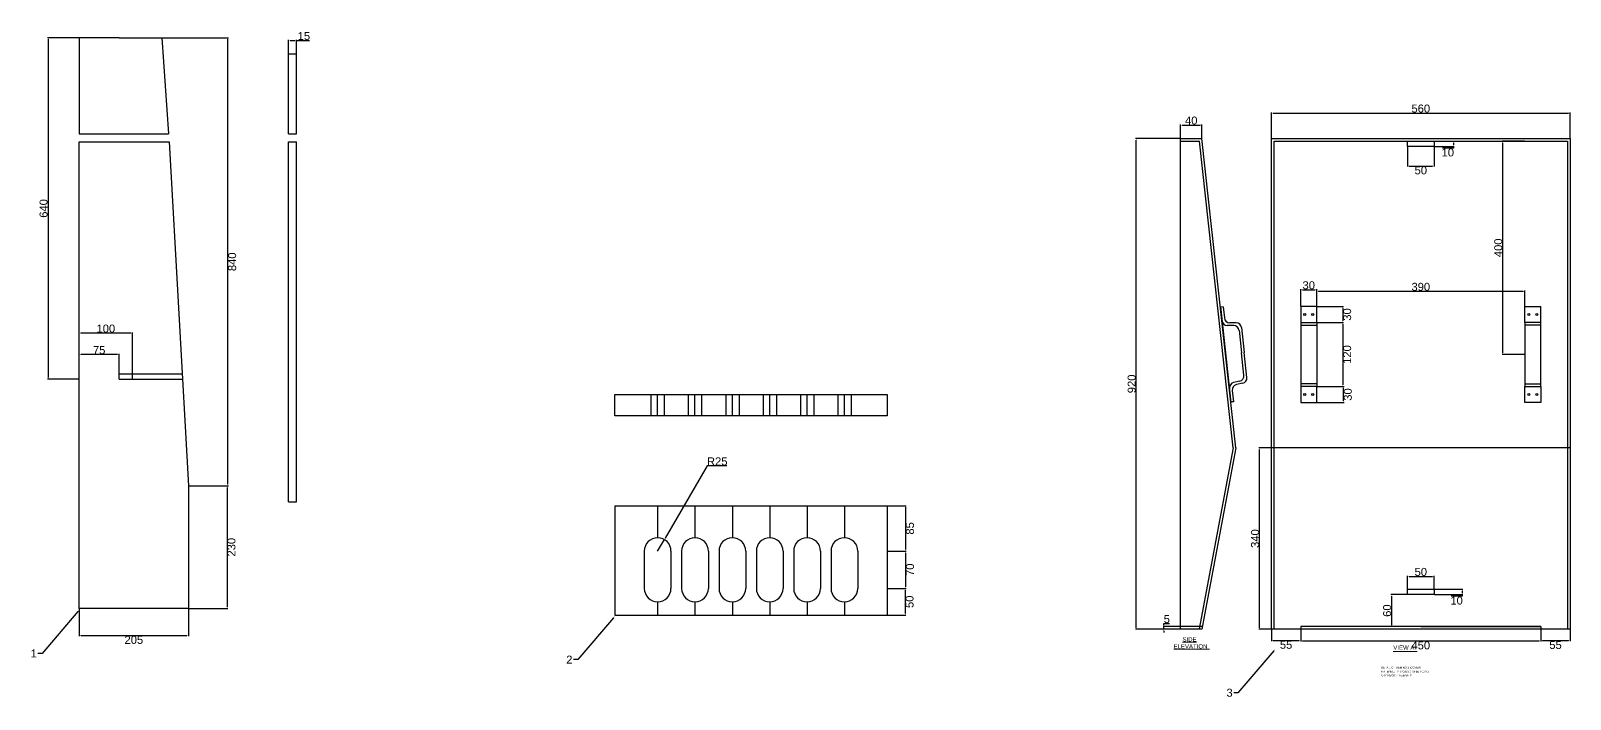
# Model space of a CAD drawing. Header units: millimetres. Extents: x -3009 to 55097, y -2803 to 5841.
# Drawn here: x 20712 to 23597, y 157 to 1409 of the extents above; entities that cross this region are included whole.
import ezdxf
from ezdxf import colors
from ezdxf.entities.mleader import LeaderData, LeaderLine
from ezdxf.math import Vec2, Vec3

# ---------------------------------------------------------------- set-up
doc = ezdxf.new("R2010")
doc.units = ezdxf.units.MM
for name, color, linetype in [('DIM', 10, 'Continuous'), ('PDF2_Geometry', 7, 'Continuous'), ('PDF2_Text', 7, 'Continuous')]:
    doc.layers.add(name, color=color, linetype=linetype)
doc.styles.add('PDF F1', font='arial.ttf')
doc.styles.get("Standard").update_dxf_attribs({"font": 'arial.ttf', "height": 15})
doc.dimstyles.new('DIM', dxfattribs={"dimtxt": 15, "dimasz": 3, "dimexe": 1.25, "dimexo": 0.625, "dimtad": 2, "dimtoh": 1, "dimdec": 0, "dimtxsty": 'Standard', "dimcen": 2.5, "dimclrd": 1, "dimclre": 4, "dimclrt": 1, "dimadec": 0, "dimazin": 0, "dimtfac": 1, "dimtdec": 0, "dimtmove": 0, "dimatfit": 3, "dimfxl": 1, "dimtfillclr": 4, "dimarcsym": 0})

# ---------------------------------------------------------------- blocks, each defined once
blk = doc.blocks.new('*D124')
at = {"layer": 'Defpoints', "color": 0, "transparency": 16777216}
for p in [(20802.2, 1396.4), (20743.9, 756.4), (20802.2, 756.4)]:
    blk.add_point(p, dxfattribs=at)
at = {"layer": 'DIM', "color": 4, "lineweight": -2, "transparency": 16777216}
for p, q in [((20801.6, 1396.4), (20742.6, 1396.4)), ((20801.6, 756.4), (20742.6, 756.4))]:
    blk.add_line(p, q, dxfattribs=at)
at = {"layer": 'DIM', "color": 1, "lineweight": -2, "transparency": 16777216}
blk.add_line((20743.9, 1393.4), (20743.9, 759.4), dxfattribs=at)
at = {"layer": 'DIM', "color": 1, "transparency": 16777216}
for points in [[(20743.4, 1393.4), (20744.4, 1393.4), (20743.9, 1396.4)], [(20743.4, 759.4), (20744.4, 759.4), (20743.9, 756.4)]]:
    blk.add_solid(points, dxfattribs=at)
at = {"layer": 'DIM', "color": 1, "transparency": 16777216, "insert": (20735.6, 1076.4), "char_height": 15, "attachment_point": 5, "rotation": 90}
blk.add_mtext('640', dxfattribs=at)
blk = doc.blocks.new('*D119')
at = {"layer": 'Defpoints', "color": 0, "transparency": 16777216}
for p in [(20957.2, 1396.4), (21080.7, 1396.4), (21007.2, 556.4)]:
    blk.add_point(p, dxfattribs=at)
at = {"layer": 'DIM', "color": 4, "lineweight": -2, "transparency": 16777216}
for p, q in [((20957.8, 1396.4), (21082, 1396.4)), ((21007.8, 556.4), (21082, 556.4))]:
    blk.add_line(p, q, dxfattribs=at)
at = {"layer": 'DIM', "color": 1, "lineweight": -2, "transparency": 16777216}
blk.add_line((21080.7, 559.4), (21080.7, 1393.4), dxfattribs=at)
at = {"layer": 'DIM', "color": 1, "transparency": 16777216}
for points in [[(21080.2, 1393.4), (21081.2, 1393.4), (21080.7, 1396.4)], [(21080.2, 559.4), (21081.2, 559.4), (21080.7, 556.4)]]:
    blk.add_solid(points, dxfattribs=at)
at = {"layer": 'DIM', "color": 1, "transparency": 16777216, "insert": (21089, 976.4), "char_height": 15, "attachment_point": 5, "rotation": 90}
blk.add_mtext('840', dxfattribs=at)
blk = doc.blocks.new('*D120')
at = {"layer": 'Defpoints', "color": 0, "transparency": 16777216}
for p in [(21007.2, 556.4), (21007.2, 326.4), (21079.4, 326.4)]:
    blk.add_point(p, dxfattribs=at)
at = {"layer": 'DIM', "color": 4, "lineweight": -2, "transparency": 16777216}
for p, q in [((21007.8, 556.4), (21080.6, 556.4)), ((21007.8, 326.4), (21080.6, 326.4))]:
    blk.add_line(p, q, dxfattribs=at)
at = {"layer": 'DIM', "color": 1, "lineweight": -2, "transparency": 16777216}
blk.add_line((21079.4, 553.4), (21079.4, 329.4), dxfattribs=at)
at = {"layer": 'DIM', "color": 1, "transparency": 16777216}
for points in [[(21078.9, 553.4), (21079.9, 553.4), (21079.4, 556.4)], [(21078.9, 329.4), (21079.9, 329.4), (21079.4, 326.4)]]:
    blk.add_solid(points, dxfattribs=at)
at = {"layer": 'DIM', "color": 1, "transparency": 16777216, "insert": (21087.6, 441.4), "char_height": 15, "attachment_point": 5, "rotation": 90}
blk.add_mtext('230', dxfattribs=at)
blk = doc.blocks.new('*D121')
at = {"layer": 'Defpoints', "color": 0, "transparency": 16777216}
for p in [(20802.2, 326.4), (21007.2, 326.4), (21007.2, 276)]:
    blk.add_point(p, dxfattribs=at)
at = {"layer": 'DIM', "color": 4, "lineweight": -2, "transparency": 16777216}
for p, q in [((20802.2, 325.8), (20802.2, 274.8)), ((21007.2, 325.8), (21007.2, 274.8))]:
    blk.add_line(p, q, dxfattribs=at)
at = {"layer": 'DIM', "color": 1, "lineweight": -2, "transparency": 16777216}
blk.add_line((20805.2, 276), (21004.2, 276), dxfattribs=at)
at = {"layer": 'DIM', "color": 1, "transparency": 16777216}
for points in [[(20805.2, 276.5), (20805.2, 275.5), (20802.2, 276)], [(21004.2, 276.5), (21004.2, 275.5), (21007.2, 276)]]:
    blk.add_solid(points, dxfattribs=at)
at = {"layer": 'DIM', "color": 1, "transparency": 16777216, "insert": (20904.7, 267.7), "char_height": 15, "attachment_point": 5}
blk.add_mtext('205', dxfattribs=at)
blk = doc.blocks.new('*D122')
at = {"layer": 'Defpoints', "color": 0, "transparency": 16777216}
for p in [(20802.2, 802.5), (20802.2, 766.4), (20877.2, 766.4)]:
    blk.add_point(p, dxfattribs=at)
at = {"layer": 'DIM', "color": 4, "lineweight": -2, "transparency": 16777216}
for p, q in [((20802.2, 767), (20802.2, 803.7)), ((20877.2, 767), (20877.2, 803.7))]:
    blk.add_line(p, q, dxfattribs=at)
at = {"layer": 'DIM', "color": 1, "lineweight": -2, "transparency": 16777216}
blk.add_line((20874.2, 802.5), (20805.2, 802.5), dxfattribs=at)
at = {"layer": 'DIM', "color": 1, "transparency": 16777216}
for points in [[(20805.2, 803), (20805.2, 802), (20802.2, 802.5)], [(20874.2, 803), (20874.2, 802), (20877.2, 802.5)]]:
    blk.add_solid(points, dxfattribs=at)
at = {"layer": 'DIM', "color": 1, "transparency": 16777216, "insert": (20839.7, 810.7), "char_height": 15, "attachment_point": 5}
blk.add_mtext('75', dxfattribs=at)
blk = doc.blocks.new('*D123')
at = {"layer": 'Defpoints', "color": 0, "transparency": 16777216}
for p in [(20802.2, 842.9), (20802.2, 766.4), (20902.2, 766.4)]:
    blk.add_point(p, dxfattribs=at)
at = {"layer": 'DIM', "color": 4, "lineweight": -2, "transparency": 16777216}
for p, q in [((20802.2, 767), (20802.2, 844.1)), ((20902.2, 767), (20902.2, 844.1))]:
    blk.add_line(p, q, dxfattribs=at)
at = {"layer": 'DIM', "color": 1, "lineweight": -2, "transparency": 16777216}
blk.add_line((20899.2, 842.9), (20805.2, 842.9), dxfattribs=at)
at = {"layer": 'DIM', "color": 1, "transparency": 16777216}
for points in [[(20805.2, 843.4), (20805.2, 842.4), (20802.2, 842.9)], [(20899.2, 843.4), (20899.2, 842.4), (20902.2, 842.9)]]:
    blk.add_solid(points, dxfattribs=at)
at = {"layer": 'DIM', "color": 1, "transparency": 16777216, "insert": (20852.2, 851.1), "char_height": 15, "attachment_point": 5}
blk.add_mtext('100', dxfattribs=at)
blk = doc.blocks.new('*D125')
at = {"layer": 'Defpoints', "color": 0, "transparency": 16777216}
for p in [(21209.7, 1391.2), (21194.7, 1366.4), (21209.7, 1366.4)]:
    blk.add_point(p, dxfattribs=at)
at = {"layer": 'DIM', "color": 4, "lineweight": -2, "transparency": 16777216}
for p, q in [((21194.7, 1367), (21194.7, 1392.5)), ((21209.7, 1367), (21209.7, 1392.5))]:
    blk.add_line(p, q, dxfattribs=at)
at = {"layer": 'DIM', "color": 1, "lineweight": -2, "transparency": 16777216}
for p, q in [((21197.7, 1391.2), (21206.7, 1391.2)), ((21209.7, 1391.2), (21234.1, 1391.2))]:
    blk.add_line(p, q, dxfattribs=at)
at = {"layer": 'DIM', "color": 1, "transparency": 16777216}
for points in [[(21197.7, 1391.7), (21197.7, 1390.7), (21194.7, 1391.2)], [(21206.7, 1391.7), (21206.7, 1390.7), (21209.7, 1391.2)]]:
    blk.add_solid(points, dxfattribs=at)
at = {"layer": 'DIM', "color": 1, "transparency": 16777216, "insert": (21223.4, 1399.5), "char_height": 15, "attachment_point": 5}
blk.add_mtext('15', dxfattribs=at)
blk = doc.blocks.new('*D137')
at = {"layer": 'Defpoints', "color": 0, "transparency": 16777216}
for p in [(22316.4, 519.2), (22316.4, 434.2), (22351.1, 434.2)]:
    blk.add_point(p, dxfattribs=at)
at = {"layer": 'DIM', "color": 4, "lineweight": -2, "transparency": 16777216}
for p, q in [((22317.1, 519.2), (22352.4, 519.2)), ((22317.1, 434.2), (22352.4, 434.2))]:
    blk.add_line(p, q, dxfattribs=at)
at = {"layer": 'DIM', "color": 1, "lineweight": -2, "transparency": 16777216}
blk.add_line((22351.1, 516.2), (22351.1, 437.2), dxfattribs=at)
at = {"layer": 'DIM', "color": 1, "transparency": 16777216}
for points in [[(22350.6, 516.2), (22351.6, 516.2), (22351.1, 519.2)], [(22350.6, 437.2), (22351.6, 437.2), (22351.1, 434.2)]]:
    blk.add_solid(points, dxfattribs=at)
at = {"layer": 'DIM', "color": 1, "transparency": 16777216, "insert": (22359.4, 476.7), "char_height": 15, "attachment_point": 5, "rotation": 90}
blk.add_mtext('85', dxfattribs=at)
blk = doc.blocks.new('*D126')
at = {"layer": 'Defpoints', "color": 0, "transparency": 16777216}
for p in [(22316.4, 434.2), (22316.4, 364.2), (22351.1, 364.2)]:
    blk.add_point(p, dxfattribs=at)
at = {"layer": 'DIM', "color": 4, "lineweight": -2, "transparency": 16777216}
for p, q in [((22317.1, 434.2), (22352.4, 434.2)), ((22317.1, 364.2), (22352.4, 364.2))]:
    blk.add_line(p, q, dxfattribs=at)
at = {"layer": 'DIM', "color": 1, "lineweight": -2, "transparency": 16777216}
blk.add_line((22351.1, 431.2), (22351.1, 367.2), dxfattribs=at)
at = {"layer": 'DIM', "color": 1, "transparency": 16777216}
for points in [[(22350.6, 431.2), (22351.6, 431.2), (22351.1, 434.2)], [(22350.6, 367.2), (22351.6, 367.2), (22351.1, 364.2)]]:
    blk.add_solid(points, dxfattribs=at)
at = {"layer": 'DIM', "color": 1, "transparency": 16777216, "insert": (22359.4, 399.2), "char_height": 15, "attachment_point": 5, "rotation": 90}
blk.add_mtext('70', dxfattribs=at)
blk = doc.blocks.new('*D138')
at = {"layer": 'Defpoints', "color": 0, "transparency": 16777216}
for p in [(22316.4, 364.2), (22316.4, 314.2), (22350.3, 314.2)]:
    blk.add_point(p, dxfattribs=at)
at = {"layer": 'DIM', "color": 4, "lineweight": -2, "transparency": 16777216}
for p, q in [((22317.1, 364.2), (22351.6, 364.2)), ((22317.1, 314.2), (22351.6, 314.2))]:
    blk.add_line(p, q, dxfattribs=at)
at = {"layer": 'DIM', "color": 1, "lineweight": -2, "transparency": 16777216}
blk.add_line((22350.3, 361.2), (22350.3, 317.2), dxfattribs=at)
at = {"layer": 'DIM', "color": 1, "transparency": 16777216}
for points in [[(22349.8, 361.2), (22350.8, 361.2), (22350.3, 364.2)], [(22349.8, 317.2), (22350.8, 317.2), (22350.3, 314.2)]]:
    blk.add_solid(points, dxfattribs=at)
at = {"layer": 'DIM', "color": 1, "transparency": 16777216, "insert": (22358.6, 339.2), "char_height": 15, "attachment_point": 5, "rotation": 90}
blk.add_mtext('50', dxfattribs=at)
blk = doc.blocks.new('*D134')
at = {"layer": 'Defpoints', "color": 0, "transparency": 16777216}
for p in [(21886.4, 434.2), (21899, 455.8)]:
    blk.add_point(p, dxfattribs=at)
at = {"layer": 'DIM', "color": 1, "lineweight": -2, "transparency": 16777216}
for p, q in [((21979.5, 593.9), (21900.5, 458.4)), ((22016.1, 593.9), (21979.5, 593.9)), ((21886.4, 434.2), (21899, 455.8))]:
    blk.add_line(p, q, dxfattribs=at)
at = {"layer": 'DIM', "color": 1, "transparency": 16777216}
blk.add_solid([(21900.1, 458.7), (21901, 458.2), (21899, 455.8)], dxfattribs=at)
at = {"layer": 'DIM', "color": 1, "transparency": 16777216, "insert": (21998.1, 602.2), "char_height": 15, "attachment_point": 5}
blk.add_mtext('R25', dxfattribs=at)
blk = doc.blocks.new('*D146')
at = {"layer": 'Defpoints', "color": 0, "transparency": 16777216}
for p in [(23121.7, 924), (23091.7, 892.6), (23121.7, 892.6)]:
    blk.add_point(p, dxfattribs=at)
at = {"layer": 'DIM', "color": 4, "lineweight": -2, "transparency": 16777216}
for p, q in [((23091.7, 893.2), (23091.7, 925.3)), ((23121.7, 893.2), (23121.7, 925.3))]:
    blk.add_line(p, q, dxfattribs=at)
at = {"layer": 'DIM', "color": 1, "lineweight": -2, "transparency": 16777216}
blk.add_line((23094.7, 924), (23118.7, 924), dxfattribs=at)
at = {"layer": 'DIM', "color": 1, "transparency": 16777216}
for points in [[(23094.7, 924.5), (23094.7, 923.5), (23091.7, 924)], [(23118.7, 924.5), (23118.7, 923.5), (23121.7, 924)]]:
    blk.add_solid(points, dxfattribs=at)
at = {"layer": 'DIM', "color": 1, "transparency": 16777216, "insert": (23106.7, 932.3), "char_height": 15, "attachment_point": 5}
blk.add_mtext('30', dxfattribs=at)
blk = doc.blocks.new('*D147')
at = {"layer": 'Defpoints', "color": 0, "transparency": 16777216}
for p in [(23121.7, 862.6), (23121.7, 742.6), (23170.4, 742.6)]:
    blk.add_point(p, dxfattribs=at)
at = {"layer": 'DIM', "color": 4, "lineweight": -2, "transparency": 16777216}
for p, q in [((23122.4, 862.6), (23171.7, 862.6)), ((23122.4, 742.6), (23171.7, 742.6))]:
    blk.add_line(p, q, dxfattribs=at)
at = {"layer": 'DIM', "color": 1, "lineweight": -2, "transparency": 16777216}
blk.add_line((23170.4, 859.6), (23170.4, 745.6), dxfattribs=at)
at = {"layer": 'DIM', "color": 1, "transparency": 16777216}
for points in [[(23169.9, 859.6), (23170.9, 859.6), (23170.4, 862.6)], [(23169.9, 745.6), (23170.9, 745.6), (23170.4, 742.6)]]:
    blk.add_solid(points, dxfattribs=at)
at = {"layer": 'DIM', "color": 1, "transparency": 16777216, "insert": (23178.7, 802.6), "char_height": 15, "attachment_point": 5, "rotation": 90}
blk.add_mtext('120', dxfattribs=at)
blk = doc.blocks.new('*D148')
at = {"layer": 'Defpoints', "color": 0, "transparency": 16777216}
for p in [(23121.7, 742.6), (23171.6, 742.6), (23121.7, 712.6)]:
    blk.add_point(p, dxfattribs=at)
at = {"layer": 'DIM', "color": 4, "lineweight": -2, "transparency": 16777216}
for p, q in [((23122.4, 742.6), (23172.8, 742.6)), ((23122.4, 712.6), (23172.8, 712.6))]:
    blk.add_line(p, q, dxfattribs=at)
at = {"layer": 'DIM', "color": 1, "lineweight": -2, "transparency": 16777216}
blk.add_line((23171.6, 715.6), (23171.6, 739.6), dxfattribs=at)
at = {"layer": 'DIM', "color": 1, "transparency": 16777216}
for points in [[(23171.1, 739.6), (23172.1, 739.6), (23171.6, 742.6)], [(23171.1, 715.6), (23172.1, 715.6), (23171.6, 712.6)]]:
    blk.add_solid(points, dxfattribs=at)
at = {"layer": 'DIM', "color": 1, "transparency": 16777216, "insert": (23179.9, 727.6), "char_height": 15, "attachment_point": 5, "rotation": 90}
blk.add_mtext('30', dxfattribs=at)
blk = doc.blocks.new('*D149')
at = {"layer": 'Defpoints', "color": 0, "transparency": 16777216}
for p in [(23511.7, 921.1), (23121.7, 892.6), (23511.7, 892.6)]:
    blk.add_point(p, dxfattribs=at)
at = {"layer": 'DIM', "color": 4, "lineweight": -2, "transparency": 16777216}
for p, q in [((23121.7, 893.2), (23121.7, 922.3)), ((23511.7, 893.2), (23511.7, 922.3))]:
    blk.add_line(p, q, dxfattribs=at)
at = {"layer": 'DIM', "color": 1, "lineweight": -2, "transparency": 16777216}
blk.add_line((23124.7, 921.1), (23508.7, 921.1), dxfattribs=at)
at = {"layer": 'DIM', "color": 1, "transparency": 16777216}
for points in [[(23124.7, 921.6), (23124.7, 920.6), (23121.7, 921.1)], [(23508.7, 921.6), (23508.7, 920.6), (23511.7, 921.1)]]:
    blk.add_solid(points, dxfattribs=at)
at = {"layer": 'DIM', "color": 1, "transparency": 16777216, "insert": (23316.7, 929.4), "char_height": 15, "attachment_point": 5}
blk.add_mtext('390', dxfattribs=at)
blk = doc.blocks.new('*D141')
at = {"layer": 'Defpoints', "color": 0, "transparency": 16777216}
for p in [(23121.7, 892.6), (23121.7, 862.6), (23170.4, 862.6)]:
    blk.add_point(p, dxfattribs=at)
at = {"layer": 'DIM', "color": 4, "lineweight": -2, "transparency": 16777216}
for p, q in [((23122.4, 892.6), (23171.7, 892.6)), ((23122.4, 862.6), (23171.7, 862.6))]:
    blk.add_line(p, q, dxfattribs=at)
at = {"layer": 'DIM', "color": 1, "lineweight": -2, "transparency": 16777216}
blk.add_line((23170.4, 889.6), (23170.4, 865.6), dxfattribs=at)
at = {"layer": 'DIM', "color": 1, "transparency": 16777216}
for points in [[(23169.9, 889.6), (23170.9, 889.6), (23170.4, 892.6)], [(23169.9, 865.6), (23170.9, 865.6), (23170.4, 862.6)]]:
    blk.add_solid(points, dxfattribs=at)
at = {"layer": 'DIM', "color": 1, "transparency": 16777216, "insert": (23178.7, 877.6), "char_height": 15, "attachment_point": 5, "rotation": 90}
blk.add_mtext('30', dxfattribs=at)
blk = doc.blocks.new('*D156')
at = {"layer": 'Defpoints', "color": 0, "transparency": 16777216}
for p in [(23596.7, 1255.2), (23036.7, 1207.6), (23596.7, 1207.6)]:
    blk.add_point(p, dxfattribs=at)
at = {"layer": 'DIM', "color": 4, "lineweight": -2, "transparency": 16777216}
for p, q in [((23036.7, 1208.2), (23036.7, 1256.5)), ((23596.7, 1208.2), (23596.7, 1256.5))]:
    blk.add_line(p, q, dxfattribs=at)
at = {"layer": 'DIM', "color": 1, "lineweight": -2, "transparency": 16777216}
blk.add_line((23039.7, 1255.2), (23593.7, 1255.2), dxfattribs=at)
at = {"layer": 'DIM', "color": 1, "transparency": 16777216}
for points in [[(23039.7, 1255.7), (23039.7, 1254.7), (23036.7, 1255.2)], [(23593.7, 1255.7), (23593.7, 1254.7), (23596.7, 1255.2)]]:
    blk.add_solid(points, dxfattribs=at)
at = {"layer": 'DIM', "color": 1, "transparency": 16777216, "insert": (23316.7, 1263.5), "char_height": 15, "attachment_point": 5}
blk.add_mtext('560', dxfattribs=at)
blk = doc.blocks.new('*D157')
at = {"layer": 'Defpoints', "color": 0, "transparency": 16777216}
for p in [(23291.7, 1192.6), (23341.7, 1192.6), (23341.7, 1155.9)]:
    blk.add_point(p, dxfattribs=at)
at = {"layer": 'DIM', "color": 4, "lineweight": -2, "transparency": 16777216}
for p, q in [((23291.7, 1191.9), (23291.7, 1154.7)), ((23341.7, 1191.9), (23341.7, 1154.7))]:
    blk.add_line(p, q, dxfattribs=at)
at = {"layer": 'DIM', "color": 1, "lineweight": -2, "transparency": 16777216}
blk.add_line((23294.7, 1155.9), (23338.7, 1155.9), dxfattribs=at)
at = {"layer": 'DIM', "color": 1, "transparency": 16777216}
for points in [[(23294.7, 1156.4), (23294.7, 1155.4), (23291.7, 1155.9)], [(23338.7, 1156.4), (23338.7, 1155.4), (23341.7, 1155.9)]]:
    blk.add_solid(points, dxfattribs=at)
at = {"layer": 'DIM', "color": 1, "transparency": 16777216, "insert": (23316.7, 1147.7), "char_height": 15, "attachment_point": 5}
blk.add_mtext('50', dxfattribs=at)
blk = doc.blocks.new('*D158')
at = {"layer": 'Defpoints', "color": 0, "transparency": 16777216}
for p in [(23341.7, 1202.6), (23341.7, 1192.6), (23377.9, 1192.6)]:
    blk.add_point(p, dxfattribs=at)
at = {"layer": 'DIM', "color": 4, "lineweight": -2, "transparency": 16777216}
for p, q in [((23342.4, 1202.6), (23379.2, 1202.6)), ((23342.4, 1192.6), (23379.2, 1192.6))]:
    blk.add_line(p, q, dxfattribs=at)
at = {"layer": 'DIM', "color": 1, "lineweight": -2, "transparency": 16777216}
for p, q in [((23377.9, 1189.6), (23357.3, 1189.6)), ((23377.9, 1199.6), (23377.9, 1195.6)), ((23377.9, 1192.6), (23377.9, 1189.6))]:
    blk.add_line(p, q, dxfattribs=at)
at = {"layer": 'DIM', "color": 1, "transparency": 16777216}
for points in [[(23377.4, 1199.6), (23378.4, 1199.6), (23377.9, 1202.6)], [(23377.4, 1195.6), (23378.4, 1195.6), (23377.9, 1192.6)]]:
    blk.add_solid(points, dxfattribs=at)
at = {"layer": 'DIM', "color": 1, "transparency": 16777216, "insert": (23367.3, 1181.3), "char_height": 15, "attachment_point": 5}
blk.add_mtext('10', dxfattribs=at)
blk = doc.blocks.new('*D159')
at = {"layer": 'Defpoints', "color": 0, "transparency": 16777216}
for p in [(23036.7, 287.6), (23091.7, 287.6), (23091.7, 266.8)]:
    blk.add_point(p, dxfattribs=at)
at = {"layer": 'DIM', "color": 4, "lineweight": -2, "transparency": 16777216}
for p, q in [((23036.7, 286.9), (23036.7, 265.5)), ((23091.7, 286.9), (23091.7, 265.5))]:
    blk.add_line(p, q, dxfattribs=at)
at = {"layer": 'DIM', "color": 1, "lineweight": -2, "transparency": 16777216}
blk.add_line((23039.7, 266.8), (23088.7, 266.8), dxfattribs=at)
at = {"layer": 'DIM', "color": 1, "transparency": 16777216}
for points in [[(23039.7, 267.3), (23039.7, 266.3), (23036.7, 266.8)], [(23088.7, 267.3), (23088.7, 266.3), (23091.7, 266.8)]]:
    blk.add_solid(points, dxfattribs=at)
at = {"layer": 'DIM', "color": 1, "transparency": 16777216, "insert": (23064.2, 258.5), "char_height": 15, "attachment_point": 5}
blk.add_mtext('55', dxfattribs=at)
blk = doc.blocks.new('*D142')
at = {"layer": 'Defpoints', "color": 0, "transparency": 16777216}
for p in [(23091.7, 287.6), (23541.7, 287.6), (23541.7, 265.7)]:
    blk.add_point(p, dxfattribs=at)
at = {"layer": 'DIM', "color": 4, "lineweight": -2, "transparency": 16777216}
for p, q in [((23091.7, 286.9), (23091.7, 264.5)), ((23541.7, 286.9), (23541.7, 264.5))]:
    blk.add_line(p, q, dxfattribs=at)
at = {"layer": 'DIM', "color": 1, "lineweight": -2, "transparency": 16777216}
blk.add_line((23094.7, 265.7), (23538.7, 265.7), dxfattribs=at)
at = {"layer": 'DIM', "color": 1, "transparency": 16777216}
for points in [[(23094.7, 266.2), (23094.7, 265.2), (23091.7, 265.7)], [(23538.7, 266.2), (23538.7, 265.2), (23541.7, 265.7)]]:
    blk.add_solid(points, dxfattribs=at)
at = {"layer": 'DIM', "color": 1, "transparency": 16777216, "insert": (23316.7, 257.4), "char_height": 15, "attachment_point": 5}
blk.add_mtext('450', dxfattribs=at)
blk = doc.blocks.new('*D143')
at = {"layer": 'Defpoints', "color": 0, "transparency": 16777216}
for p in [(23541.7, 287.6), (23596.7, 287.6), (23596.7, 266.3)]:
    blk.add_point(p, dxfattribs=at)
at = {"layer": 'DIM', "color": 4, "lineweight": -2, "transparency": 16777216}
for p, q in [((23541.7, 286.9), (23541.7, 265.1)), ((23596.7, 286.9), (23596.7, 265.1))]:
    blk.add_line(p, q, dxfattribs=at)
at = {"layer": 'DIM', "color": 1, "lineweight": -2, "transparency": 16777216}
blk.add_line((23544.7, 266.3), (23593.7, 266.3), dxfattribs=at)
at = {"layer": 'DIM', "color": 1, "transparency": 16777216}
for points in [[(23544.7, 266.8), (23544.7, 265.8), (23541.7, 266.3)], [(23593.7, 266.8), (23593.7, 265.8), (23596.7, 266.3)]]:
    blk.add_solid(points, dxfattribs=at)
at = {"layer": 'DIM', "color": 1, "transparency": 16777216, "insert": (23569.2, 258.1), "char_height": 15, "attachment_point": 5}
blk.add_mtext('55', dxfattribs=at)
blk = doc.blocks.new('*D144')
at = {"layer": 'Defpoints', "color": 0, "transparency": 16777216}
for p in [(22835.1, 292.6), (22866.5, 292.6), (22866.5, 287.6)]:
    blk.add_point(p, dxfattribs=at)
at = {"layer": 'DIM', "color": 4, "lineweight": -2, "transparency": 16777216}
for p, q in [((22865.9, 292.6), (22833.8, 292.6)), ((22865.9, 287.6), (22833.8, 287.6))]:
    blk.add_line(p, q, dxfattribs=at)
at = {"layer": 'DIM', "color": 1, "lineweight": -2, "transparency": 16777216}
for p, q in [((22835.1, 295.6), (22835.1, 298.6)), ((22835.1, 298.6), (22845.7, 298.6)), ((22835.1, 287.6), (22835.1, 292.6)), ((22835.1, 284.6), (22835.1, 281.6))]:
    blk.add_line(p, q, dxfattribs=at)
at = {"layer": 'DIM', "color": 1, "transparency": 16777216}
for points in [[(22834.6, 295.6), (22835.6, 295.6), (22835.1, 292.6)], [(22834.6, 284.6), (22835.6, 284.6), (22835.1, 287.6)]]:
    blk.add_solid(points, dxfattribs=at)
at = {"layer": 'DIM', "color": 1, "transparency": 16777216, "insert": (22840.7, 306.8), "char_height": 15, "attachment_point": 5}
blk.add_mtext('5', dxfattribs=at)
blk = doc.blocks.new('*D145')
at = {"layer": 'Defpoints', "color": 0, "transparency": 16777216}
for p in [(22783.1, 1207.6), (22866.5, 1207.6), (22866.5, 287.6)]:
    blk.add_point(p, dxfattribs=at)
at = {"layer": 'DIM', "color": 4, "lineweight": -2, "transparency": 16777216}
for p, q in [((22865.9, 1207.6), (22781.9, 1207.6)), ((22865.9, 287.6), (22781.9, 287.6))]:
    blk.add_line(p, q, dxfattribs=at)
at = {"layer": 'DIM', "color": 1, "lineweight": -2, "transparency": 16777216}
blk.add_line((22783.1, 290.6), (22783.1, 1204.6), dxfattribs=at)
at = {"layer": 'DIM', "color": 1, "transparency": 16777216}
for points in [[(22782.6, 1204.6), (22783.6, 1204.6), (22783.1, 1207.6)], [(22782.6, 290.6), (22783.6, 290.6), (22783.1, 287.6)]]:
    blk.add_solid(points, dxfattribs=at)
at = {"layer": 'DIM', "color": 1, "transparency": 16777216, "insert": (22774.9, 747.6), "char_height": 15, "attachment_point": 5, "rotation": 90}
blk.add_mtext('920', dxfattribs=at)
blk = doc.blocks.new('*D150')
at = {"layer": 'Defpoints', "color": 0, "transparency": 16777216}
for p in [(23341.7, 386.7), (23291.7, 362.6), (23341.7, 362.6)]:
    blk.add_point(p, dxfattribs=at)
at = {"layer": 'DIM', "color": 4, "lineweight": -2, "transparency": 16777216}
for p, q in [((23291.7, 363.2), (23291.7, 388)), ((23341.7, 363.2), (23341.7, 388))]:
    blk.add_line(p, q, dxfattribs=at)
at = {"layer": 'DIM', "color": 1, "lineweight": -2, "transparency": 16777216}
blk.add_line((23294.7, 386.7), (23338.7, 386.7), dxfattribs=at)
at = {"layer": 'DIM', "color": 1, "transparency": 16777216}
for points in [[(23294.7, 387.2), (23294.7, 386.2), (23291.7, 386.7)], [(23338.7, 387.2), (23338.7, 386.2), (23341.7, 386.7)]]:
    blk.add_solid(points, dxfattribs=at)
at = {"layer": 'DIM', "color": 1, "transparency": 16777216, "insert": (23316.7, 395), "char_height": 15, "attachment_point": 5}
blk.add_mtext('50', dxfattribs=at)
blk = doc.blocks.new('*D151')
at = {"layer": 'Defpoints', "color": 0, "transparency": 16777216}
for p in [(23341.7, 362.6), (23341.7, 352.6), (23394.4, 352.6)]:
    blk.add_point(p, dxfattribs=at)
at = {"layer": 'DIM', "color": 4, "lineweight": -2, "transparency": 16777216}
for p, q in [((23342.4, 362.6), (23395.7, 362.6)), ((23342.4, 352.6), (23395.7, 352.6))]:
    blk.add_line(p, q, dxfattribs=at)
at = {"layer": 'DIM', "color": 1, "lineweight": -2, "transparency": 16777216}
for p, q in [((23394.4, 349.6), (23373.8, 349.6)), ((23394.4, 359.6), (23394.4, 355.6)), ((23394.4, 352.6), (23394.4, 349.6))]:
    blk.add_line(p, q, dxfattribs=at)
at = {"layer": 'DIM', "color": 1, "transparency": 16777216}
for points in [[(23393.9, 359.6), (23394.9, 359.6), (23394.4, 362.6)], [(23393.9, 355.6), (23394.9, 355.6), (23394.4, 352.6)]]:
    blk.add_solid(points, dxfattribs=at)
at = {"layer": 'DIM', "color": 1, "transparency": 16777216, "insert": (23383.8, 341.3), "char_height": 15, "attachment_point": 5}
blk.add_mtext('10', dxfattribs=at)
blk = doc.blocks.new('*D152')
at = {"layer": 'Defpoints', "color": 0, "transparency": 16777216}
for p in [(23291.7, 352.6), (23262, 292.6), (23291.7, 292.6)]:
    blk.add_point(p, dxfattribs=at)
at = {"layer": 'DIM', "color": 4, "lineweight": -2, "transparency": 16777216}
for p, q in [((23291.1, 352.6), (23260.7, 352.6)), ((23291.1, 292.6), (23260.7, 292.6))]:
    blk.add_line(p, q, dxfattribs=at)
at = {"layer": 'DIM', "color": 1, "lineweight": -2, "transparency": 16777216}
blk.add_line((23262, 349.6), (23262, 295.6), dxfattribs=at)
at = {"layer": 'DIM', "color": 1, "transparency": 16777216}
for points in [[(23261.5, 349.6), (23262.5, 349.6), (23262, 352.6)], [(23261.5, 295.6), (23262.5, 295.6), (23262, 292.6)]]:
    blk.add_solid(points, dxfattribs=at)
at = {"layer": 'DIM', "color": 1, "transparency": 16777216, "insert": (23253.7, 322.6), "char_height": 15, "attachment_point": 5, "rotation": 90}
blk.add_mtext('60', dxfattribs=at)
blk = doc.blocks.new('*D153')
at = {"layer": 'Defpoints', "color": 0, "transparency": 16777216}
for p in [(22906.5, 1232.7), (22866.5, 1207.6), (22906.5, 1207.6)]:
    blk.add_point(p, dxfattribs=at)
at = {"layer": 'DIM', "color": 4, "lineweight": -2, "transparency": 16777216}
for p, q in [((22866.5, 1208.2), (22866.5, 1234)), ((22906.5, 1208.2), (22906.5, 1234))]:
    blk.add_line(p, q, dxfattribs=at)
at = {"layer": 'DIM', "color": 1, "lineweight": -2, "transparency": 16777216}
blk.add_line((22869.5, 1232.7), (22903.5, 1232.7), dxfattribs=at)
at = {"layer": 'DIM', "color": 1, "transparency": 16777216}
for points in [[(22869.5, 1233.2), (22869.5, 1232.2), (22866.5, 1232.7)], [(22903.5, 1233.2), (22903.5, 1232.2), (22906.5, 1232.7)]]:
    blk.add_solid(points, dxfattribs=at)
at = {"layer": 'DIM', "color": 1, "transparency": 16777216, "insert": (22886.5, 1241), "char_height": 15, "attachment_point": 5}
blk.add_mtext('40', dxfattribs=at)
blk = doc.blocks.new('*D154')
at = {"layer": 'Defpoints', "color": 0, "transparency": 16777216}
for p in [(23470.3, 1202.6), (23511.7, 1202.6), (23511.7, 802.6)]:
    blk.add_point(p, dxfattribs=at)
at = {"layer": 'DIM', "color": 4, "lineweight": -2, "transparency": 16777216}
for p, q in [((23511.1, 1202.6), (23469, 1202.6)), ((23511.1, 802.6), (23469, 802.6))]:
    blk.add_line(p, q, dxfattribs=at)
at = {"layer": 'DIM', "color": 1, "lineweight": -2, "transparency": 16777216}
blk.add_line((23470.3, 805.6), (23470.3, 1199.6), dxfattribs=at)
at = {"layer": 'DIM', "color": 1, "transparency": 16777216}
for points in [[(23469.8, 1199.6), (23470.8, 1199.6), (23470.3, 1202.6)], [(23469.8, 805.6), (23470.8, 805.6), (23470.3, 802.6)]]:
    blk.add_solid(points, dxfattribs=at)
at = {"layer": 'DIM', "color": 1, "transparency": 16777216, "insert": (23462, 1002.6), "char_height": 15, "attachment_point": 5, "rotation": 90}
blk.add_mtext('400', dxfattribs=at)
blk = doc.blocks.new('*D155')
at = {"layer": 'Defpoints', "color": 0, "transparency": 16777216}
for p in [(23014.4, 627.6), (23036.7, 627.6), (23036.7, 287.6)]:
    blk.add_point(p, dxfattribs=at)
at = {"layer": 'DIM', "color": 4, "lineweight": -2, "transparency": 16777216}
for p, q in [((23036.1, 627.6), (23013.2, 627.6)), ((23036.1, 287.6), (23013.2, 287.6))]:
    blk.add_line(p, q, dxfattribs=at)
at = {"layer": 'DIM', "color": 1, "lineweight": -2, "transparency": 16777216}
blk.add_line((23014.4, 290.6), (23014.4, 624.6), dxfattribs=at)
at = {"layer": 'DIM', "color": 1, "transparency": 16777216}
for points in [[(23013.9, 624.6), (23014.9, 624.6), (23014.4, 627.6)], [(23013.9, 290.6), (23014.9, 290.6), (23014.4, 287.6)]]:
    blk.add_solid(points, dxfattribs=at)
at = {"layer": 'DIM', "color": 1, "transparency": 16777216, "insert": (23006.2, 457.6), "char_height": 15, "attachment_point": 5, "rotation": 90}
blk.add_mtext('340', dxfattribs=at)

msp = doc.modelspace()

# ---------------------------------------------------------------- linework, layer by layer
for p, q in [((20877.2, 1396.4), (20802.2, 1396.4)), ((20802.2, 1396.4), (20802.2, 1216.4)), ((20877.2, 1396.4), (20957.2, 1396.4)), ((20957.2, 1396.4), (20969.7, 1216.4)), ((21194.7, 1216.4), (21194.7, 1366.4)), ((21194.7, 1366.4), (21209.7, 1366.4)), ((21209.7, 1216.4), (21209.7, 1366.4)), ((20802.2, 1216.4), (20969.7, 1216.4)), ((21194.7, 1216.4), (21209.7, 1216.4)), ((20802.2, 1201.4), (20971, 1201.4)), ((20802.2, 526.4), (20802.2, 1201.4)), ((20971, 1201.4), (21007.2, 556.4)), ((21194.7, 526.4), (21194.7, 1201.4)), ((21194.7, 1201.4), (21209.7, 1201.4)), ((21209.7, 526.4), (21209.7, 1201.4)), ((22866.5, 287.6), (22866.5, 1207.6)), ((22866.5, 1207.6), (22906.5, 1207.6)), ((22866.5, 1202.6), (22902, 1202.6)), ((22965.2, 627.6), (22902, 1202.6)), ((22970.3, 627.6), (22906.5, 1207.6)), ((23036.7, 287.6), (23036.7, 1207.6)), ((23036.7, 1207.6), (23596.7, 1207.6)), ((23041.7, 287.6), (23041.7, 1202.6)), ((23041.7, 1202.6), (23591.7, 1202.6)), ((23591.7, 1202.6), (23591.7, 287.6)), ((23596.7, 1207.6), (23596.7, 287.6)), ((22941.1, 892.6), (22960.9, 712.6)), ((22946.5, 892.1), (22941.2, 891.5)), ((22946.5, 892.1), (22948.6, 871.1)), ((23091.7, 892.6), (23091.7, 712.6)), ((23121.7, 892.6), (23091.7, 892.6)), ((23121.7, 862.6), (23121.7, 892.6)), ((23511.7, 862.6), (23511.7, 892.6)), ((23511.7, 892.6), (23541.7, 892.6)), ((23541.7, 742.6), (23541.7, 892.6)), ((22966, 857.1), (22954, 857.1)), ((22970.6, 862.1), (22958.5, 862.1)), ((22976, 848), (22980.6, 805.8)), ((22980.5, 853), (22985.6, 806.4)), ((23091.7, 862.6), (23121.7, 862.6)), ((23091.7, 857.6), (23121.7, 857.6)), ((23121.7, 862.6), (23121.7, 742.6)), ((23541.7, 862.6), (23511.7, 862.6)), ((23511.7, 862.6), (23511.7, 742.6)), ((23541.7, 857.6), (23511.7, 857.6)), ((22951, 802.6), (22951, 802.6)), ((22985.3, 763.6), (22980.6, 805.8)), ((22990.8, 759.7), (22985.6, 806.4)), ((20877.2, 766.4), (20995.4, 766.4)), ((20877.2, 756.4), (20877.2, 766.4)), ((20877.2, 756.4), (20996, 756.4)), ((20902.2, 756.4), (20902.2, 766.4)), ((22977.5, 752.6), (22965.8, 750)), ((21806.4, 727.9), (22316.4, 727.9)), ((21806.4, 687.9), (21806.4, 727.9)), ((21873.9, 727.9), (21898.9, 727.9)), ((21873.9, 727.9), (21873.9, 687.9)), ((21886.4, 687.9), (21886.4, 727.9)), ((21898.9, 727.9), (21898.9, 687.9)), ((21943.9, 727.9), (21943.9, 687.9)), ((21956.4, 687.9), (21956.4, 727.9)), ((21968.9, 727.9), (21968.9, 687.9)), ((22013.9, 727.9), (22013.9, 687.9)), ((22026.4, 687.9), (22026.4, 727.9)), ((22038.9, 727.9), (22038.9, 687.9)), ((22083.9, 727.9), (22083.9, 687.9)), ((22096.4, 687.9), (22096.4, 727.9)), ((22108.9, 727.9), (22108.9, 687.9)), ((22153.9, 727.9), (22153.9, 687.9)), ((22166.4, 687.9), (22166.4, 727.9)), ((22178.9, 727.9), (22178.9, 687.9)), ((22223.9, 727.9), (22223.9, 687.9)), ((22236.4, 687.9), (22236.4, 727.9)), ((22248.9, 727.9), (22248.9, 687.9)), ((22316.4, 727.9), (22316.4, 687.9)), ((22966, 714.2), (22963.5, 735.2)), ((22983, 748.7), (22971.3, 746.1)), ((23121.7, 747.6), (23091.7, 747.6)), ((23121.7, 742.6), (23091.7, 742.6)), ((23121.7, 712.6), (23121.7, 742.6)), ((23511.7, 747.6), (23541.7, 747.6)), ((23511.7, 742.6), (23541.7, 742.6)), ((23511.7, 712.6), (23511.7, 742.6)), ((23541.7, 742.6), (23541.7, 712.6)), ((22966, 714.2), (22960.8, 713.7)), ((23091.7, 712.6), (23121.7, 712.6)), ((23541.7, 712.6), (23511.7, 712.6)), ((22316.4, 687.9), (21806.4, 687.9)), ((22965.2, 627.6), (22901.6, 288.5)), ((22970.3, 627.6), (22906.5, 287.6)), ((22965.2, 627.6), (22965.2, 627.6)), ((23596.7, 627.6), (23036.7, 627.6)), ((21007.2, 556.4), (21007.2, 326.4)), ((20802.2, 326.4), (20802.2, 526.4)), ((21194.7, 526.4), (21209.7, 526.4)), ((21806.4, 519.2), (21806.4, 314.2)), ((21806.4, 519.2), (22316.4, 519.2)), ((21886.4, 519.2), (21886.4, 459.2)), ((21956.4, 519.2), (21956.4, 459.2)), ((22026.4, 519.2), (22026.4, 459.2)), ((22096.4, 519.2), (22096.4, 459.2)), ((22166.4, 519.2), (22166.4, 459.2)), ((22236.4, 519.2), (22236.4, 459.2)), ((22316.4, 519.2), (22316.4, 314.2)), ((21861.4, 434.2), (21861.4, 364.2)), ((21911.4, 434.2), (21911.4, 364.2)), ((21931.4, 434.2), (21931.4, 364.2)), ((21981.4, 434.2), (21981.4, 364.2)), ((22001.4, 434.2), (22001.4, 364.2)), ((22051.4, 434.2), (22051.4, 364.2)), ((22071.4, 434.2), (22071.4, 364.2)), ((22121.4, 434.2), (22121.4, 364.2)), ((22141.4, 434.2), (22141.4, 364.2)), ((22191.4, 434.2), (22191.4, 364.2)), ((22211.4, 434.2), (22211.4, 364.2)), ((22261.4, 434.2), (22261.4, 364.2)), ((21007.2, 326.4), (20802.2, 326.4)), ((21886.4, 339.2), (21886.4, 314.2)), ((21956.4, 339.2), (21956.4, 314.2)), ((22026.4, 339.2), (22026.4, 314.2)), ((22096.4, 339.2), (22096.4, 314.2)), ((22166.4, 339.2), (22166.4, 314.2)), ((22236.4, 339.2), (22236.4, 314.2)), ((21806.4, 314.2), (22316.4, 314.2)), ((22906.5, 292.6), (22866.5, 292.6)), ((23541.7, 292.6), (23091.7, 292.6)), ((23316.7, 292.6), (23091.7, 292.6)), ((23091.7, 292.6), (23091.7, 287.6)), ((23316.7, 292.6), (23541.7, 292.6)), ((23541.7, 292.6), (23541.7, 287.6)), ((22906.5, 287.6), (22866.5, 287.6)), ((23596.7, 287.6), (23036.7, 287.6))]:
    msp.add_line(p, q)
for points in [[(23291.7, 1202.6), (23341.7, 1202.6), (23341.7, 1192.6), (23291.7, 1192.6)], [(23291.7, 362.6), (23341.7, 362.6), (23341.7, 352.6), (23291.7, 352.6)]]:
    msp.add_lwpolyline(points, close=True)
for centre in [(23099.2, 877.6), (23114.2, 877.6), (23519.2, 877.6), (23534.2, 877.6), (23099.2, 727.6), (23114.2, 727.6), (23519.2, 727.6), (23534.2, 727.6)]:
    msp.add_circle(centre, 2)
for centre, radius, start, end in [((22954, 867.1), 10, 185.7106, 270), ((22958.5, 872.1), 10, 185.7106, 270), ((22966, 847.1), 10, 5.7106, 90), ((22970.6, 852.1), 10, 5.7106, 90), ((22975.3, 762.4), 10, 282.5448, 6.8342), ((22980.8, 758.5), 10, 282.5448, 6.8342), ((22967.9, 740.3), 10, 102.5448, 186.8342), ((22973.4, 736.4), 10, 102.5448, 186.8342), ((21886.4, 434.2), 25, 0, 180), ((21956.4, 434.2), 25, 0, 180), ((22026.4, 434.2), 25, 0, 180), ((22096.4, 434.2), 25, 0, 180), ((22166.4, 434.2), 25, 0, 180), ((22236.4, 434.2), 25, 0, 180), ((21886.4, 364.2), 25, 180, 0), ((21956.4, 364.2), 25, 180, 0), ((22026.4, 364.2), 25, 180, 0), ((22096.4, 364.2), 25, 180, 0), ((22166.4, 364.2), 25, 180, 0), ((22236.4, 364.2), 25, 180, 0)]:
    msp.add_arc(centre, radius, start, end)
at = {"layer": 'PDF2_Geometry', "lineweight": 13}
for points in [[(22870.2, 263.2), (22896.6, 263.2)], [(22853.6, 250.2), (22920.4, 250.2)], [(23264.7, 246.1), (23310.1, 246.1)]]:
    msp.add_lwpolyline(points, dxfattribs=at)

# ---------------------------------------------------------------- texts
at = {"layer": 'PDF2_Text', "attachment_point": 4, "style": 'PDF F1'}
for s, insert, char_height in [('ELEVATION', (22853.4, 255.6), 8.09), ('SIDE', (22870, 268.6), 8.09), ('VIEW A', (23265.2, 253.4), 8.09), ('QTY REQD: 4 OEE/SHIP', (23242.6, 201), 3.581), ('DETAIL OF ITEM NO 3 (COVER)', (23242.4, 215.3), 3.581), ('MATERIAL:  M.S GALVD SHEET (16 G)', (23242.4, 207.8), 3.581)]:
    msp.add_mtext(s, dxfattribs=dict(at, insert=insert, char_height=char_height))

# ---------------------------------------------------------------- dimensions: what is measured, and where the dimension line sits
at = {"layer": 'DIM'}
for base, p1, p2, picture, middle in [((20743.9, 756.4), (20802.2, 1396.4), (20802.2, 756.4), '*D124', (20735.6, 1076.4)), ((21080.7, 1396.4), (21007.2, 556.4), (20957.2, 1396.4), '*D119', (21089, 976.4)), ((22783.1, 1207.6), (22866.5, 287.6), (22866.5, 1207.6), '*D145', (22774.9, 747.6)), ((23377.9, 1192.6), (23341.7, 1202.6), (23341.7, 1192.6), '*D158', (23367.3, 1181.3)), ((23470.3, 1202.6), (23511.7, 802.6), (23511.7, 1202.6), '*D154', (23462, 1002.6)), ((23170.4, 862.6), (23121.7, 892.6), (23121.7, 862.6), '*D141', (23178.7, 877.6)), ((23170.4, 742.6), (23121.7, 862.6), (23121.7, 742.6), '*D147', (23178.7, 802.6)), ((23171.6, 742.6), (23121.7, 712.6), (23121.7, 742.6), '*D148', (23179.9, 727.6)), ((23014.4, 627.6), (23036.7, 287.6), (23036.7, 627.6), '*D155', (23006.2, 457.6)), ((21079.4, 326.4), (21007.2, 556.4), (21007.2, 326.4), '*D120', (21087.6, 441.4)), ((22351.1, 434.2), (22316.4, 519.2), (22316.4, 434.2), '*D137', (22359.4, 476.7)), ((22351.1, 364.2), (22316.4, 434.2), (22316.4, 364.2), '*D126', (22359.4, 399.2)), ((22350.3, 314.2), (22316.4, 364.2), (22316.4, 314.2), '*D138', (22358.6, 339.2)), ((23262, 292.6), (23291.7, 352.6), (23291.7, 292.6), '*D152', (23253.7, 322.6)), ((23394.4, 352.6), (23341.7, 362.6), (23341.7, 352.6), '*D151', (23383.8, 341.3)), ((22835.1, 292.6), (22866.5, 287.6), (22866.5, 292.6), '*D144', (22840.7, 306.8))]:
    dim = msp.add_linear_dim(base=base, p1=p1, p2=p2, angle=90, dimstyle='DIM', dxfattribs=at)
    dim.commit()
    dim.dimension.update_dxf_attribs({"geometry": picture, "text_midpoint": middle})
for base, p1, p2, picture, middle in [((21209.7, 1391.2), (21194.7, 1366.4), (21209.7, 1366.4), '*D125', (21223.4, 1399.5)), ((23596.7, 1255.2), (23036.7, 1207.6), (23596.7, 1207.6), '*D156', (23316.7, 1263.5)), ((22906.5, 1232.7), (22866.5, 1207.6), (22906.5, 1207.6), '*D153', (22886.5, 1241)), ((23341.7, 1155.9), (23291.7, 1192.6), (23341.7, 1192.6), '*D157', (23316.7, 1147.7)), ((23121.7, 924), (23091.7, 892.6), (23121.7, 892.6), '*D146', (23106.7, 932.3)), ((23511.7, 921.1), (23121.7, 892.6), (23511.7, 892.6), '*D149', (23316.7, 929.4)), ((20802.2, 842.9), (20902.2, 766.4), (20802.2, 766.4), '*D123', (20852.2, 851.1)), ((20802.2, 802.5), (20877.2, 766.4), (20802.2, 766.4), '*D122', (20839.7, 810.7)), ((23341.7, 386.7), (23291.7, 362.6), (23341.7, 362.6), '*D150', (23316.7, 395)), ((21007.2, 276), (20802.2, 326.4), (21007.2, 326.4), '*D121', (20904.7, 267.7)), ((23091.7, 266.8), (23036.7, 287.6), (23091.7, 287.6), '*D159', (23064.2, 258.5)), ((23541.7, 265.7), (23091.7, 287.6), (23541.7, 287.6), '*D142', (23316.7, 257.4)), ((23596.7, 266.3), (23541.7, 287.6), (23596.7, 287.6), '*D143', (23569.2, 258.1))]:
    dim = msp.add_linear_dim(base=base, p1=p1, p2=p2, dimstyle='DIM', dxfattribs=at)
    dim.commit()
    dim.dimension.update_dxf_attribs({"geometry": picture, "text_midpoint": middle})
dim = msp.add_radius_dim(center=(21886.4, 434.2), mpoint=(21899, 455.8), dimstyle='DIM', dxfattribs=at)
dim.commit()
dim.dimension.update_dxf_attribs({"geometry": '*D134', "text_midpoint": (21998.1, 593.9), "dimtype": 164})

# ---------------------------------------------------------------- leaders
ml = msp.add_multileader_mtext('Standard')
ml.set_content('1', color=256)
ml.set_leader_properties()
ml.build(insert=Vec2(0, 0))
ctx = ml.context
ctx.base_point, ctx.char_height, ctx.plane_origin = Vec3(20715.4, 242.3), 15, Vec3(20802.5, 324)
ctx.text_align_type = 2
notes = []
notes.append((ctx, [(0, (1, 1, 0), (20732.9, 242.3), (-1, 0), 8, [(0, [(20802.5, 324)], 0, [])])]))
ctx.mtext.insert, ctx.mtext.alignment, ctx.mtext.flow_direction = Vec3(20722.9, 249.8), 3, 5
ml = msp.add_multileader_mtext('Standard')
ml.set_content('2', color=256)
ml.set_leader_properties()
ml.build(insert=Vec2(0, 0))
ctx = ml.context
ctx.base_point, ctx.char_height, ctx.plane_origin = Vec3(21714.7, 230.7), 15, Vec3(21806.2, 312.4)
ctx.text_align_type = 2
notes.append((ctx, [(0, (1, 1, 0), (21736.7, 230.7), (-1, 0), 8, [(0, [(21806.2, 312.4)], 0, [])])]))
ctx.mtext.insert, ctx.mtext.alignment, ctx.mtext.flow_direction = Vec3(21726.7, 238.2), 3, 5
ml = msp.add_multileader_mtext('Standard')
ml.set_content('3', color=256)
ml.set_leader_properties()
ml.build(insert=Vec2(0, 0))
ctx = ml.context
ctx.base_point, ctx.char_height, ctx.plane_origin = Vec3(22952.3, 168.6), 15, Vec3(23043.7, 250.3)
ctx.text_align_type = 2
notes.append((ctx, [(0, (1, 1, 0), (22974.1, 168.6), (-1, 0), 8, [(0, [(23043.7, 250.3)], 0, [])])]))
ctx.mtext.insert, ctx.mtext.alignment, ctx.mtext.flow_direction = Vec3(22964.1, 176.2), 3, 5
for ctx, leaders in notes:
    for number, flags, end, landing, length, lines in leaders:
        leader = LeaderData()
        leader.index, (leader.has_last_leader_line, leader.has_dogleg_vector, leader.attachment_direction) = number, flags
        leader.last_leader_point, leader.dogleg_vector, leader.dogleg_length = Vec3(end), Vec3(landing), length
        for number, points, colour, breaks in lines:
            line = LeaderLine()
            line.index, line.vertices, line.color, line.breaks = number, Vec3.list(points), colors.encode_raw_color(colour), breaks
            leader.lines.append(line)
        ctx.leaders.append(leader)

doc.saveas('drawing.dxf')
